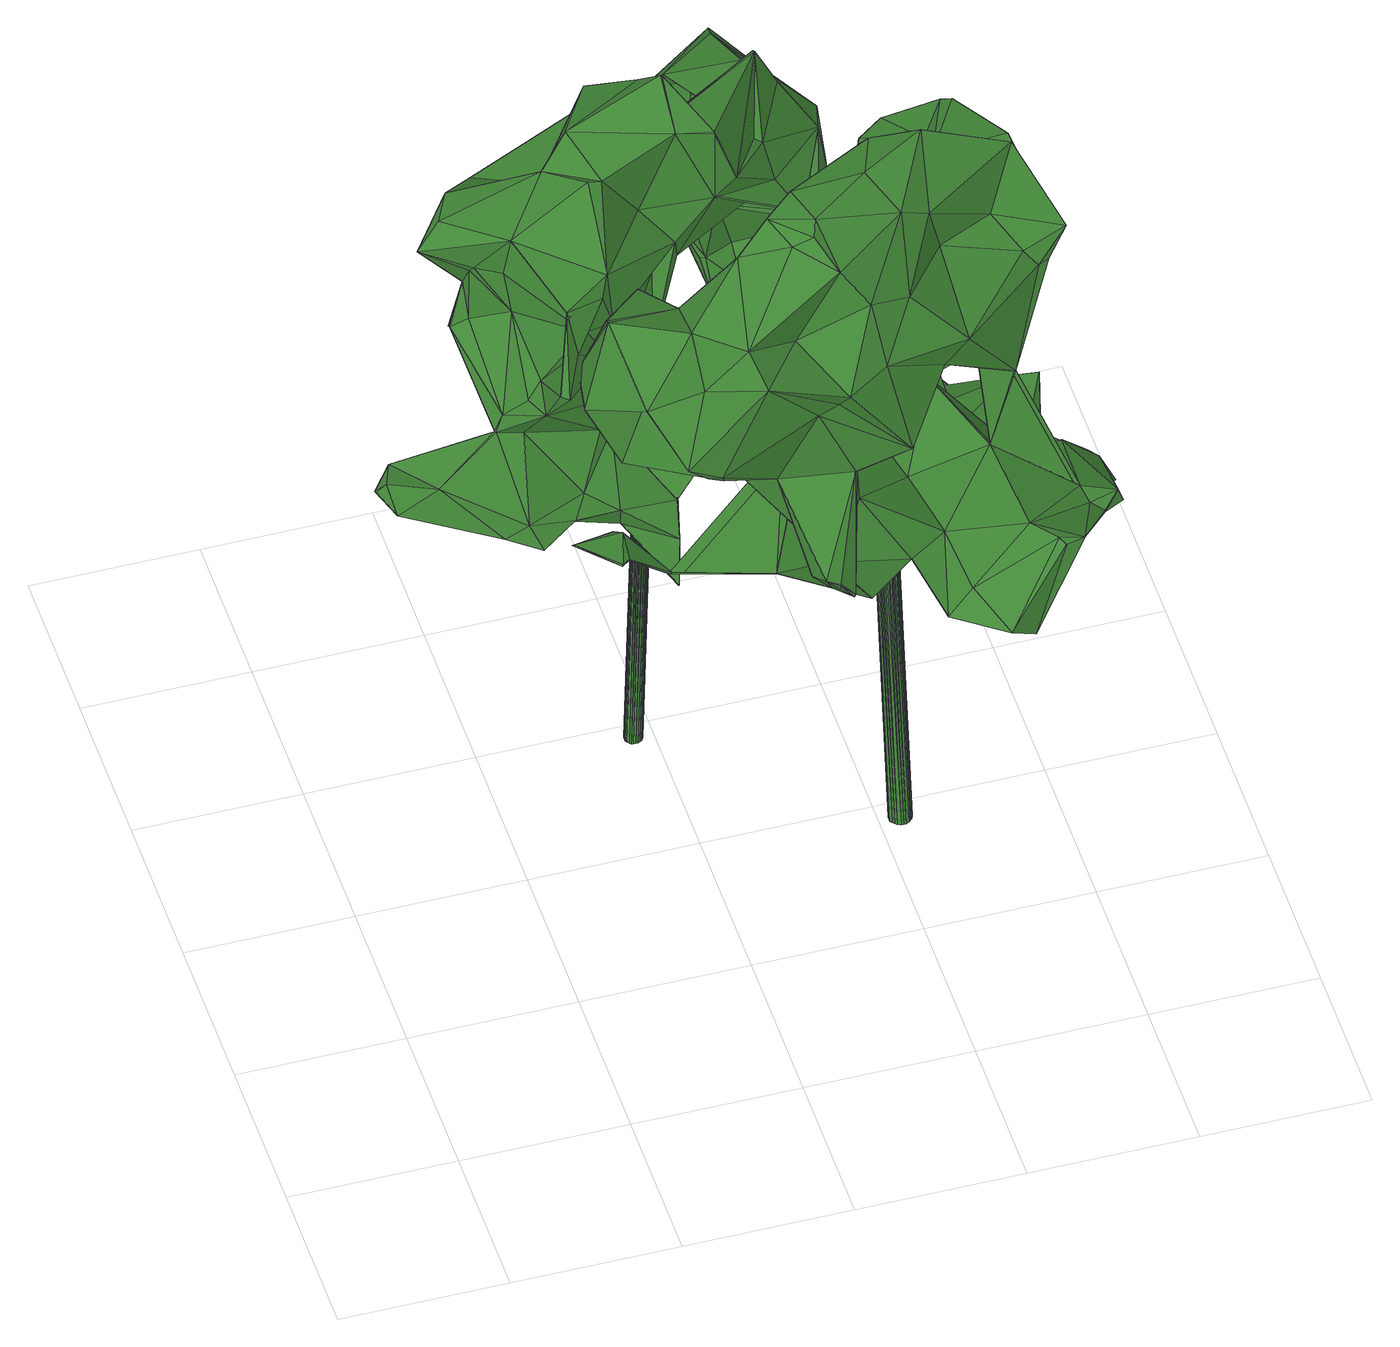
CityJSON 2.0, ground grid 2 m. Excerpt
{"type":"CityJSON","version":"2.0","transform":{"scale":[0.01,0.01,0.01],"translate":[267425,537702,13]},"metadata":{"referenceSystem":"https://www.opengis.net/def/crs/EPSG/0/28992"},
"CityObjects":{
"tree1":{"type":"SolitaryVegetationObject","attributes":{"gtid":355,"crown_width_m":4.8,"crown_median_z":19.92,"crown_r50_m":0.296,"crown_porosity":0.914,"trunk_H_m":6.58,"trunk_DBH_m":0.21,"trunk_radius_m":0.105,"trunk_base_height_m":13.34,"original_gtid":"396"},"geometry":[{"type":"Solid","lod":"3","boundaries":[[[[0,1,2]],[[3,4,5]],[[6,7,8]],[[0,9,1]],[[10,11,12]],[[13,14,15]],[[16,17,0]],[[18,19,20]],[[21,22,23]],[[24,25,26]],[[27,28,29]],[[24,26,30]],[[31,32,33]],[[34,35,36]],[[37,31,33]],[[26,0,17]],[[38,5,39]],[[40,41,42]],[[43,27,44]],[[1,45,46]],[[47,2,1]],[[38,48,49]],[[39,48,38]],[[50,51,52]],[[53,4,3]],[[54,42,55]],[[56,20,57]],[[3,58,59]],[[60,61,62]],[[60,62,63]],[[64,65,29]],[[66,25,67]],[[45,68,46]],[[32,31,69]],[[16,70,71]],[[54,55,66]],[[72,73,74]],[[72,74,75]],[[50,52,76]],[[77,78,79]],[[80,64,81]],[[8,82,6]],[[83,7,6]],[[84,85,86]],[[87,88,89]],[[90,91,78]],[[79,78,91]],[[92,33,93]],[[92,93,54]],[[74,94,95]],[[96,97,47]],[[98,99,100]],[[101,102,103]],[[104,105,106]],[[105,78,106]],[[85,107,101]],[[108,43,95]],[[26,17,30]],[[77,106,78]],[[42,54,109]],[[110,13,111]],[[106,112,104]],[[113,114,115]],[[116,117,13]],[[13,15,111]],[[118,119,120]],[[13,50,14]],[[118,120,95]],[[121,95,120]],[[122,123,124]],[[35,125,126]],[[80,127,64]],[[128,94,74]],[[90,94,128]],[[98,114,99]],[[122,98,123]],[[103,126,101]],[[25,66,129]],[[119,118,130]],[[131,132,133]],[[105,134,135]],[[136,137,138]],[[139,140,7]],[[97,141,47]],[[110,116,13]],[[126,89,36]],[[82,142,6]],[[49,143,38]],[[144,138,145]],[[146,145,138]],[[111,15,147]],[[52,51,148]],[[149,46,40]],[[142,84,122]],[[142,122,124]],[[150,151,145]],[[152,84,86]],[[84,153,122]],[[117,50,13]],[[12,154,10]],[[155,133,140]],[[34,130,118]],[[71,70,156]],[[42,109,149]],[[157,158,16]],[[159,160,161]],[[95,75,74]],[[146,121,120]],[[38,143,162]],[[46,163,40]],[[77,112,106]],[[78,135,90]],[[103,164,89]],[[91,90,112]],[[9,129,45]],[[72,165,73]],[[73,165,60]],[[31,166,69]],[[167,90,135]],[[117,168,51]],[[159,161,21]],[[169,170,67]],[[162,58,38]],[[171,172,173]],[[163,46,68]],[[84,142,82]],[[3,59,60]],[[3,60,53]],[[118,125,34]],[[174,175,176]],[[24,177,154]],[[84,82,85]],[[171,139,178]],[[127,85,65]],[[77,79,91]],[[77,91,112]],[[128,112,90]],[[128,104,112]],[[118,95,44]],[[133,132,101]],[[102,101,132]],[[36,89,10]],[[2,179,16]],[[89,126,103]],[[121,137,136]],[[9,26,25]],[[129,9,25]],[[122,153,98]],[[180,181,141]],[[67,182,66]],[[183,12,11]],[[183,11,89]],[[184,182,185]],[[0,26,9]],[[5,38,58]],[[5,58,3]],[[52,99,186]],[[52,148,99]],[[158,17,16]],[[165,72,187]],[[187,72,144]],[[41,55,42]],[[30,17,158]],[[188,174,189]],[[100,190,69]],[[99,190,100]],[[128,191,192]],[[23,22,193]],[[110,111,147]],[[34,36,150]],[[34,150,194]],[[21,161,22]],[[131,174,132]],[[44,125,118]],[[180,20,56]],[[194,130,34]],[[119,130,194]],[[141,59,195]],[[81,196,80]],[[53,145,4]],[[95,94,108]],[[89,11,10]],[[197,27,65]],[[197,65,85]],[[76,52,186]],[[198,199,18]],[[149,109,46]],[[172,155,173]],[[127,152,86]],[[47,141,2]],[[33,200,37]],[[192,191,201]],[[9,45,1]],[[95,136,75]],[[82,107,85]],[[202,203,204]],[[204,189,202]],[[47,1,46]],[[48,205,49]],[[188,175,174]],[[102,132,174]],[[40,42,149]],[[116,204,117]],[[173,155,139]],[[144,145,187]],[[55,163,129]],[[55,129,66]],[[18,20,180]],[[143,49,205]],[[176,102,174]],[[59,61,60]],[[153,114,98]],[[115,206,207]],[[57,20,19]],[[109,93,172]],[[208,19,175]],[[69,190,32]],[[138,137,146]],[[4,145,5]],[[209,208,175]],[[209,175,188]],[[210,2,97]],[[143,205,157]],[[194,150,146]],[[40,163,41]],[[21,23,159]],[[193,159,23]],[[211,101,107]],[[12,169,25]],[[43,44,95]],[[46,96,47]],[[8,133,101]],[[117,51,50]],[[90,167,94]],[[74,212,128]],[[101,197,85]],[[126,197,101]],[[59,181,61]],[[126,27,197]],[[108,94,167]],[[213,214,48]],[[195,59,58]],[[195,58,162]],[[134,215,216]],[[201,217,218]],[[16,219,70]],[[179,219,16]],[[89,88,170]],[[189,204,116]],[[19,199,164]],[[100,69,166]],[[100,166,98]],[[150,145,146]],[[61,56,57]],[[36,35,126]],[[71,195,157]],[[16,71,157]],[[157,195,143]],[[143,195,162]],[[2,16,0]],[[220,221,134]],[[105,220,134]],[[134,221,215]],[[64,29,196]],[[81,64,196]],[[222,221,220]],[[53,60,165]],[[104,220,105]],[[222,220,104]],[[145,53,187]],[[223,167,135]],[[105,135,78]],[[34,125,35]],[[223,135,134]],[[224,223,225]],[[167,224,28]],[[193,226,159]],[[160,226,227]],[[208,191,63]],[[66,92,54]],[[208,201,191]],[[208,209,201]],[[99,114,186]],[[131,133,228]],[[131,228,229]],[[50,76,14]],[[101,211,8]],[[82,8,211]],[[48,214,205]],[[113,147,230]],[[231,147,113]],[[22,161,193]],[[230,186,114]],[[114,113,230]],[[186,230,76]],[[43,28,27]],[[30,157,214]],[[30,214,177]],[[161,160,232]],[[159,226,160]],[[232,226,193]],[[230,147,14]],[[61,181,180]],[[180,56,61]],[[165,187,53]],[[2,210,179]],[[175,164,176]],[[175,19,164]],[[66,182,92]],[[233,155,172]],[[33,233,172]],[[92,182,184]],[[169,183,170]],[[46,109,96]],[[55,41,163]],[[193,161,232]],[[229,228,233]],[[133,233,228]],[[210,97,96]],[[196,29,225]],[[24,154,25]],[[12,25,154]],[[117,203,131]],[[204,203,117]],[[177,10,154]],[[48,10,213]],[[213,10,177]],[[57,19,61]],[[234,150,36]],[[234,36,10]],[[234,39,150]],[[234,48,39]],[[234,10,48]],[[33,184,200]],[[92,184,33]],[[223,134,216]],[[207,127,235]],[[236,87,237]],[[236,237,97]],[[97,237,141]],[[232,238,227]],[[160,238,232]],[[15,14,147]],[[227,238,160]],[[232,227,226]],[[76,230,14]],[[209,188,239]],[[213,177,214]],[[240,241,242]],[[103,102,164]],[[155,233,133]],[[150,39,151]],[[195,71,236]],[[59,141,181]],[[63,62,208]],[[164,102,176]],[[214,157,205]],[[152,127,207]],[[109,54,93]],[[146,137,121]],[[95,121,136]],[[75,136,72]],[[140,133,7]],[[133,8,7]],[[139,155,140]],[[131,203,174]],[[169,12,183]],[[96,243,87]],[[189,174,202]],[[203,202,174]],[[33,32,244]],[[190,244,32]],[[190,99,244]],[[148,244,99]],[[67,25,169]],[[245,166,31]],[[110,239,116]],[[147,239,110]],[[209,239,147]],[[245,123,166]],[[123,98,166]],[[51,244,148]],[[229,244,51]],[[33,244,229]],[[209,217,201]],[[147,217,209]],[[30,158,157]],[[147,231,217]],[[88,87,170]],[[242,217,231]],[[33,229,233]],[[152,207,206]],[[152,206,84]],[[153,84,206]],[[215,240,235]],[[215,235,196]],[[129,68,45]],[[24,246,177]],[[30,177,246]],[[30,246,24]],[[200,142,247]],[[199,19,18]],[[200,247,37]],[[139,243,178]],[[245,124,123]],[[116,239,189]],[[188,189,239]],[[37,124,245]],[[37,245,31]],[[19,62,61]],[[27,29,65]],[[242,235,240]],[[231,235,242]],[[127,86,85]],[[109,248,96]],[[139,171,173]],[[126,125,27]],[[44,27,125]],[[192,201,218]],[[218,242,192]],[[242,218,217]],[[87,179,210]],[[210,96,87]],[[63,191,212]],[[87,164,199]],[[164,87,89]],[[89,170,183]],[[87,7,170]],[[184,185,200]],[[200,185,142]],[[131,168,117]],[[6,185,182]],[[178,96,171]],[[171,96,172]],[[128,212,191]],[[73,212,74]],[[96,248,172]],[[63,212,60]],[[73,60,212]],[[124,37,247]],[[87,199,237]],[[124,247,142]],[[163,68,129]],[[70,219,156]],[[179,236,71]],[[141,195,236]],[[141,236,2]],[[97,2,236]],[[87,236,179]],[[29,28,224]],[[242,241,192]],[[198,237,199]],[[198,18,237]],[[180,237,18]],[[237,180,141]],[[223,224,167]],[[104,128,241]],[[104,241,222]],[[221,222,241]],[[215,241,240]],[[221,241,215]],[[128,192,241]],[[235,231,249]],[[7,87,243]],[[7,243,139]],[[72,136,138]],[[72,138,144]],[[156,219,179]],[[156,179,71]],[[196,250,80]],[[80,250,127]],[[196,235,250]],[[235,127,250]],[[153,206,114]],[[115,114,206]],[[82,211,107]],[[108,28,43]],[[29,224,225]],[[167,28,108]],[[216,196,225]],[[216,225,223]],[[196,216,215]],[[5,145,151]],[[5,151,39]],[[178,243,96]],[[19,208,62]],[[142,185,6]],[[7,83,170]],[[83,182,170]],[[67,170,182]],[[83,6,182]],[[172,248,109]],[[207,249,115]],[[120,119,146]],[[194,146,119]],[[127,65,64]],[[115,249,113]],[[235,249,207]],[[113,249,231]],[[229,168,131]],[[172,93,33]],[[229,51,168]],[[251,252,253]],[[251,253,254]],[[254,253,255]],[[254,255,256]],[[253,252,257]],[[253,257,255]],[[255,257,258]],[[255,258,256]],[[257,252,259]],[[257,259,258]],[[258,259,260]],[[258,260,256]],[[259,252,261]],[[259,261,260]],[[260,261,262]],[[260,262,256]],[[261,252,263]],[[261,263,262]],[[262,263,264]],[[262,264,256]],[[263,252,265]],[[263,265,264]],[[264,265,266]],[[264,266,256]],[[265,252,267]],[[265,267,266]],[[266,267,268]],[[266,268,256]],[[267,252,269]],[[267,269,268]],[[268,269,270]],[[268,270,256]],[[269,252,271]],[[269,271,270]],[[270,271,272]],[[270,272,256]],[[271,252,273]],[[271,273,272]],[[272,273,274]],[[272,274,256]],[[273,252,275]],[[273,275,274]],[[274,275,276]],[[274,276,256]],[[275,252,277]],[[275,277,276]],[[276,277,278]],[[276,278,256]],[[277,252,279]],[[277,279,278]],[[278,279,280]],[[278,280,256]],[[279,252,281]],[[279,281,280]],[[280,281,282]],[[280,282,256]],[[281,252,283]],[[281,283,282]],[[282,283,284]],[[282,284,256]],[[283,252,285]],[[283,285,284]],[[284,285,286]],[[284,286,256]],[[285,252,287]],[[285,287,286]],[[286,287,288]],[[286,288,256]],[[287,252,289]],[[287,289,288]],[[288,289,290]],[[288,290,256]],[[289,252,291]],[[289,291,290]],[[290,291,292]],[[290,292,256]],[[291,252,293]],[[291,293,292]],[[292,293,294]],[[292,294,256]],[[293,252,295]],[[293,295,294]],[[294,295,296]],[[294,296,256]],[[295,252,297]],[[295,297,296]],[[296,297,298]],[[296,298,256]],[[297,252,299]],[[297,299,298]],[[298,299,300]],[[298,300,256]],[[299,252,251]],[[299,251,300]],[[300,251,254]],[[300,254,256]]]]}]},
"tree2":{"type":"SolitaryVegetationObject","attributes":{"gtid":356,"crown_width_m":5.93,"crown_median_z":19.81,"crown_r50_m":0.301,"crown_porosity":0.909,"trunk_H_m":6.51,"trunk_DBH_m":0.263,"trunk_radius_m":0.132,"trunk_base_height_m":13.3,"original_gtid":"397"},"geometry":[{"type":"Solid","lod":"3","boundaries":[[[[301,302,303]],[[304,305,306]],[[307,308,309]],[[310,311,312]],[[313,311,310]],[[307,314,315]],[[316,317,318]],[[319,320,321]],[[322,323,324]],[[325,326,327]],[[328,329,330]],[[331,332,333]],[[334,332,331]],[[335,336,312]],[[337,338,339]],[[340,341,342]],[[343,344,325]],[[345,346,347]],[[348,349,350]],[[348,350,345]],[[312,351,335]],[[352,353,354]],[[355,356,357]],[[349,358,359]],[[360,361,362]],[[363,364,365]],[[329,366,347]],[[367,368,369]],[[370,371,372]],[[373,315,374]],[[373,374,338]],[[375,376,377]],[[324,378,322]],[[357,379,355]],[[332,380,381]],[[382,383,384]],[[385,386,387]],[[349,388,389]],[[390,353,391]],[[332,381,333]],[[392,393,394]],[[395,396,397]],[[346,329,347]],[[398,399,388]],[[398,388,349]],[[400,401,402]],[[364,403,365]],[[404,405,406]],[[349,319,321]],[[407,408,395]],[[361,409,410]],[[392,411,393]],[[349,321,398]],[[334,348,345]],[[412,409,413]],[[331,414,327]],[[412,413,415]],[[416,417,418]],[[419,368,394]],[[368,392,394]],[[339,420,421]],[[422,406,423]],[[424,425,426]],[[328,330,427]],[[411,428,403]],[[363,429,364]],[[424,378,425]],[[354,353,430]],[[390,430,353]],[[359,350,349]],[[340,342,431]],[[330,346,427]],[[381,432,433]],[[353,383,391]],[[415,434,412]],[[399,389,388]],[[431,342,435]],[[426,435,342]],[[389,399,436]],[[389,436,437]],[[386,381,438]],[[439,440,441]],[[327,326,331]],[[442,331,326]],[[312,443,444]],[[445,446,315]],[[447,446,445]],[[448,449,450]],[[417,451,452]],[[339,338,453]],[[391,383,454]],[[455,404,438]],[[413,456,457]],[[301,458,459]],[[319,460,320]],[[381,433,333]],[[415,413,461]],[[425,435,426]],[[304,306,462]],[[313,437,311]],[[463,464,465]],[[466,307,309]],[[466,309,367]],[[449,467,468]],[[345,469,346]],[[390,470,430]],[[375,316,318]],[[373,471,445]],[[375,317,472]],[[375,318,317]],[[473,474,323]],[[475,323,474]],[[385,439,406]],[[365,428,445]],[[322,458,476]],[[355,450,356]],[[434,356,450]],[[362,310,336]],[[366,467,328]],[[366,329,467]],[[369,477,367]],[[349,348,319]],[[334,319,348]],[[360,478,479]],[[480,314,387]],[[335,481,482]],[[354,430,470]],[[354,470,420]],[[441,387,439]],[[393,411,403]],[[339,483,420]],[[439,484,440]],[[316,485,484]],[[385,387,484]],[[365,445,363]],[[484,479,316]],[[407,423,408]],[[421,486,487]],[[368,488,392]],[[429,489,490]],[[429,433,489]],[[361,410,362]],[[491,361,360]],[[431,382,492]],[[329,346,330]],[[455,326,493]],[[344,326,325]],[[414,331,494]],[[339,421,337]],[[485,495,440]],[[480,387,441]],[[335,482,316]],[[362,335,316]],[[413,477,372]],[[362,336,335]],[[413,372,461]],[[410,496,362]],[[310,362,496]],[[322,473,323]],[[497,359,358]],[[498,328,379]],[[498,379,357]],[[467,449,448]],[[419,394,393]],[[461,372,415]],[[429,363,471]],[[402,491,468]],[[377,499,495]],[[327,486,325]],[[417,397,396]],[[352,383,353]],[[336,310,312]],[[441,499,492]],[[440,499,441]],[[500,501,491]],[[341,340,459]],[[502,486,420]],[[485,316,375]],[[485,375,495]],[[375,377,495]],[[492,377,340]],[[491,409,361]],[[414,503,504]],[[414,504,327]],[[467,448,355]],[[422,311,460]],[[473,476,301]],[[426,341,424]],[[342,341,426]],[[356,505,400]],[[395,397,417]],[[416,395,417]],[[396,408,451]],[[399,320,436]],[[506,487,504]],[[506,421,487]],[[305,507,306]],[[408,452,451]],[[443,311,422]],[[304,464,305]],[[346,469,497]],[[506,504,503]],[[506,503,337]],[[496,410,449]],[[327,504,487]],[[431,454,382]],[[383,382,454]],[[338,374,453]],[[413,457,477]],[[475,344,343]],[[302,376,508]],[[431,435,454]],[[497,358,509]],[[480,441,492]],[[473,322,476]],[[349,509,358]],[[510,372,477]],[[510,477,419]],[[511,512,513]],[[511,513,491]],[[335,351,481]],[[385,484,439]],[[514,364,490]],[[411,445,428]],[[453,352,483]],[[453,483,339]],[[425,454,435]],[[492,340,431]],[[449,410,515]],[[449,515,450]],[[316,479,478]],[[516,443,422]],[[315,446,517]],[[396,451,417]],[[320,460,436]],[[424,341,459]],[[491,402,409]],[[367,477,457]],[[454,425,518]],[[454,518,391]],[[519,315,314]],[[503,471,337]],[[373,337,471]],[[359,345,350]],[[359,469,345]],[[320,399,321]],[[398,321,399]],[[510,457,520]],[[510,367,457]],[[367,309,368]],[[365,403,428]],[[308,488,309]],[[368,309,488]],[[484,485,440]],[[510,370,372]],[[333,433,429]],[[509,389,437]],[[503,414,494]],[[512,511,521]],[[360,511,491]],[[369,419,477]],[[343,325,502]],[[434,450,515]],[[478,362,316]],[[502,522,343]],[[378,424,458]],[[378,458,322]],[[419,369,368]],[[302,459,376]],[[302,301,459]],[[327,487,486]],[[421,420,486]],[[301,303,473]],[[337,421,506]],[[303,452,474]],[[405,493,423]],[[328,498,329]],[[523,522,470]],[[307,387,314]],[[453,374,352]],[[524,496,525]],[[449,525,496]],[[377,376,459]],[[526,527,500]],[[526,332,527]],[[502,325,486]],[[323,475,343]],[[422,423,407]],[[524,525,313]],[[324,518,378]],[[425,378,518]],[[501,449,468]],[[510,520,370]],[[423,452,408]],[[484,521,479]],[[366,525,449]],[[380,334,331]],[[319,334,380]],[[347,334,345]],[[380,331,442]],[[380,442,381]],[[494,333,471]],[[416,407,395]],[[516,422,407]],[[407,416,516]],[[416,418,516]],[[429,471,333]],[[510,466,367]],[[528,393,514]],[[493,344,423]],[[423,344,452]],[[315,519,374]],[[383,374,519]],[[344,475,474]],[[443,312,311]],[[420,483,354]],[[337,373,338]],[[493,405,404]],[[478,360,362]],[[493,326,344]],[[452,344,474]],[[529,481,351]],[[400,505,401]],[[417,303,418]],[[303,417,452]],[[380,460,319]],[[351,312,444]],[[530,463,465]],[[517,446,447]],[[347,527,334]],[[333,494,331]],[[419,528,510]],[[393,528,419]],[[470,522,502]],[[429,490,364]],[[383,480,384]],[[480,383,519]],[[305,464,463]],[[474,473,303]],[[436,311,437]],[[303,516,418]],[[489,433,531]],[[445,315,373]],[[411,488,445]],[[532,466,531]],[[503,494,471]],[[303,302,516]],[[516,302,472]],[[440,495,499]],[[511,479,521]],[[352,354,483]],[[433,432,512]],[[334,527,332]],[[460,533,422]],[[460,380,533]],[[511,360,479]],[[347,501,527]],[[500,527,501]],[[366,328,427]],[[381,526,432]],[[526,500,432]],[[313,525,427]],[[377,459,340]],[[423,406,405]],[[484,387,521]],[[521,532,512]],[[387,532,521]],[[491,501,468]],[[427,525,366]],[[385,526,386]],[[381,386,526]],[[332,526,380]],[[427,497,313]],[[533,380,526]],[[533,526,385]],[[396,395,408]],[[445,471,363]],[[520,457,456]],[[370,520,456]],[[352,374,383]],[[401,371,402]],[[356,400,357]],[[470,502,420]],[[402,468,400]],[[498,357,400]],[[498,400,468]],[[404,455,493]],[[391,523,390]],[[518,324,523]],[[518,523,391]],[[472,508,376]],[[390,523,470]],[[323,523,324]],[[476,458,301]],[[346,497,427]],[[385,406,422]],[[533,385,422]],[[364,514,403]],[[393,403,514]],[[459,458,424]],[[460,311,436]],[[534,438,404]],[[386,438,534]],[[456,409,370]],[[413,409,456]],[[376,375,472]],[[529,463,530]],[[305,463,482]],[[482,463,529]],[[462,530,465]],[[306,507,462]],[[409,412,515]],[[409,515,410]],[[307,532,387]],[[466,532,307]],[[532,433,512]],[[517,447,308]],[[532,531,433]],[[412,535,515]],[[434,515,535]],[[434,535,412]],[[315,517,307]],[[462,507,530]],[[377,492,499]],[[450,355,448]],[[501,366,449]],[[501,347,366]],[[392,488,411]],[[480,519,314]],[[498,467,329]],[[468,467,498]],[[379,328,467]],[[379,467,355]],[[302,508,472]],[[512,432,513]],[[401,505,415]],[[401,415,372]],[[343,522,323]],[[523,323,522]],[[528,531,510]],[[308,307,517]],[[534,404,439]],[[406,439,404]],[[534,439,387]],[[534,387,386]],[[497,469,359]],[[351,444,472]],[[443,516,444]],[[472,444,516]],[[529,351,482]],[[317,316,351]],[[482,351,316]],[[472,317,351]],[[462,465,464]],[[462,464,304]],[[442,438,381]],[[455,438,326]],[[442,326,438]],[[492,384,480]],[[382,384,492]],[[437,313,509]],[[415,505,434]],[[356,434,505]],[[524,313,310]],[[524,310,496]],[[308,447,488]],[[445,488,447]],[[466,510,531]],[[514,531,528]],[[514,490,531]],[[490,489,531]],[[349,389,509]],[[409,371,370]],[[313,497,509]],[[409,402,371]],[[401,372,371]],[[482,481,507]],[[482,507,305]],[[529,507,481]],[[529,530,507]],[[513,432,536]],[[500,536,432]],[[513,536,491]],[[500,491,536]],[[537,538,539]],[[537,539,540]],[[540,539,541]],[[540,541,542]],[[539,538,543]],[[539,543,541]],[[541,543,544]],[[541,544,542]],[[543,538,545]],[[543,545,544]],[[544,545,546]],[[544,546,542]],[[545,538,547]],[[545,547,546]],[[546,547,548]],[[546,548,542]],[[547,538,549]],[[547,549,548]],[[548,549,550]],[[548,550,542]],[[549,538,551]],[[549,551,550]],[[550,551,552]],[[550,552,542]],[[551,538,553]],[[551,553,552]],[[552,553,554]],[[552,554,542]],[[553,538,555]],[[553,555,554]],[[554,555,556]],[[554,556,542]],[[555,538,557]],[[555,557,556]],[[556,557,558]],[[556,558,542]],[[557,538,559]],[[557,559,558]],[[558,559,560]],[[558,560,542]],[[559,538,561]],[[559,561,560]],[[560,561,562]],[[560,562,542]],[[561,538,563]],[[561,563,562]],[[562,563,564]],[[562,564,542]],[[563,538,565]],[[563,565,564]],[[564,565,566]],[[564,566,542]],[[565,538,567]],[[565,567,566]],[[566,567,568]],[[566,568,542]],[[567,538,569]],[[567,569,568]],[[568,569,570]],[[568,570,542]],[[569,538,571]],[[569,571,570]],[[570,571,572]],[[570,572,542]],[[571,538,573]],[[571,573,572]],[[572,573,574]],[[572,574,542]],[[573,538,575]],[[573,575,574]],[[574,575,576]],[[574,576,542]],[[575,538,577]],[[575,577,576]],[[576,577,578]],[[576,578,542]],[[577,538,579]],[[577,579,578]],[[578,579,580]],[[578,580,542]],[[579,538,581]],[[579,581,580]],[[580,581,582]],[[580,582,542]],[[581,538,583]],[[581,583,582]],[[582,583,584]],[[582,584,542]],[[583,538,585]],[[583,585,584]],[[584,585,586]],[[584,586,542]],[[585,538,537]],[[585,537,586]],[[586,537,540]],[[586,540,542]]]]}]}
},
"vertices":[
[519,756,928],[527,793,899],[460,743,893],[165,603,926],[146,564,924],[258,540,994],[517,630,657],[479,641,697],[483,622,652],[576,714,886],[453,519,917],[533,563,878],[560,535,848],[351,767,555],[365,731,545],[311,751,546],[526,660,977],[528,661,977],[364,621,827],[266,547,787],[339,537,879],[328,557,433],[330,557,434],[328,558,435],[529,588,915],[612,650,856],[565,652,939],[308,436,673],[270,415,604],[308,402,578],[534,636,1011],[672,673,472],[671,674,472],[595,689,576],[310,435,841],[382,526,813],[407,519,859],[635,627,570],[293,565,1022],[315,496,1004],[634,809,739],[636,810,739],[617,780,726],[294,430,682],[301,434,725],[570,772,856],[568,773,854],[451,766,862],[408,522,1027],[405,571,1073],[378,759,552],[455,716,494],[453,717,492],[117,550,898],[600,759,720],[618,778,726],[234,621,863],[292,504,871],[261,567,947],[206,643,900],[174,566,820],[229,613,834],[179,556,769],[155,557,764],[371,382,534],[378,415,562],[625,663,781],[604,617,741],[576,716,785],[626,660,440],[440,571,955],[383,611,929],[219,527,797],[177,552,774],[185,446,722],[209,428,755],[430,710,503],[32,431,660],[54,415,630],[33,429,660],[367,372,472],[367,371,473],[510,525,594],[512,653,700],[528,499,564],[429,455,586],[433,473,577],[451,628,804],[453,626,806],[414,536,820],[101,411,662],[46,431,667],[574,721,705],[573,723,704],[177,445,697],[219,392,762],[518,725,813],[452,764,861],[523,582,435],[513,703,446],[624,660,441],[411,534,628],[362,556,664],[384,522,734],[82,484,641],[129,448,574],[52,459,645],[438,490,581],[208,441,692],[598,761,722],[310,759,548],[311,758,547],[59,467,660],[385,652,536],[443,662,486],[428,611,525],[319,717,678],[406,738,589],[299,424,804],[254,384,856],[232,341,832],[224,351,830],[598,521,469],[620,533,474],[621,532,476],[322,462,738],[376,502,718],[393,467,549],[176,447,697],[626,702,835],[272,412,860],[406,667,572],[402,590,579],[482,623,650],[184,436,575],[169,383,591],[226,436,773],[252,386,856],[270,414,859],[467,703,690],[474,649,690],[357,678,864],[568,575,586],[387,596,1048],[212,535,851],[219,528,907],[247,405,904],[285,707,534],[513,704,447],[616,780,727],[307,448,905],[305,517,985],[438,491,579],[512,566,456],[535,562,880],[468,703,688],[408,563,864],[421,578,998],[532,637,1012],[317,584,413],[299,656,392],[319,584,414],[338,644,1005],[635,808,740],[382,524,734],[176,546,856],[636,622,470],[195,377,610],[406,708,557],[564,649,827],[488,627,790],[455,753,724],[556,716,695],[455,755,723],[322,648,663],[308,555,672],[333,562,669],[479,522,938],[526,661,759],[506,675,886],[341,629,869],[233,622,862],[603,619,740],[487,628,792],[586,651,585],[518,631,656],[443,676,490],[180,541,863],[268,666,664],[303,686,672],[625,661,441],[214,546,707],[220,526,691],[312,603,423],[296,430,889],[351,642,984],[312,414,545],[329,478,601],[365,622,829],[382,612,818],[614,616,589],[226,598,587],[331,674,673],[332,674,672],[335,696,682],[407,571,1072],[483,578,514],[438,578,546],[215,547,707],[239,646,639],[491,738,874],[471,529,590],[156,555,764],[453,519,1017],[453,521,1018],[279,464,570],[232,427,580],[278,620,590],[228,596,587],[519,594,919],[136,465,578],[168,483,581],[168,484,583],[209,366,578],[252,388,592],[251,389,590],[307,624,418],[298,656,393],[479,600,560],[501,652,503],[377,688,533],[349,602,569],[309,625,418],[517,632,655],[367,530,911],[358,494,565],[359,676,864],[358,677,863],[300,657,394],[293,688,661],[286,473,580],[193,467,602],[294,527,637],[486,629,790],[546,672,473],[635,621,472],[520,592,920],[614,614,587],[572,723,706],[378,595,560],[338,416,549],[385,575,34],[375,575,34],[385,578,34],[404,583,691],[404,586,691],[394,583,692],[384,580,34],[403,589,691],[382,583,34],[401,591,691],[380,584,34],[399,592,691],[378,585,34],[396,593,691],[375,585,34],[394,594,692],[372,585,34],[391,593,692],[370,584,34],[388,592,692],[367,582,34],[386,590,692],[366,580,34],[385,588,692],[365,578,34],[384,586,692],[365,575,34],[383,583,692],[365,572,34],[384,580,692],[366,570,34],[385,578,692],[368,568,34],[386,576,692],[370,566,34],[389,574,692],[372,565,34],[391,573,692],[375,565,34],[394,573,692],[378,565,34],[397,573,692],[380,566,34],[399,574,692],[383,568,34],[401,576,692],[384,570,34],[403,578,691],[385,572,34],[404,581,691],
[379,238,762],[404,258,745],[442,241,744],[233,337,607],[287,359,592],[261,346,590],[573,479,801],[649,561,811],[644,584,777],[577,326,480],[604,260,553],[564,280,483],[716,306,519],[548,391,880],[614,457,913],[512,450,582],[503,319,560],[515,353,611],[718,183,651],[642,149,603],[742,151,652],[325,194,835],[418,194,935],[350,215,933],[560,209,918],[639,249,860],[668,250,891],[855,381,491],[843,385,537],[871,363,501],[735,295,779],[711,310,657],[780,392,772],[798,256,617],[469,331,500],[553,325,482],[764,409,1021],[627,437,1043],[656,399,1081],[280,392,781],[254,356,811],[262,400,812],[508,176,916],[583,187,804],[839,246,608],[851,360,548],[810,368,578],[803,234,610],[772,149,646],[817,223,604],[468,330,502],[494,364,1064],[459,338,1056],[507,311,1067],[828,513,436],[792,584,449],[844,569,481],[788,216,596],[817,222,602],[545,485,550],[585,500,486],[535,400,494],[814,500,861],[808,524,816],[800,543,895],[783,381,530],[642,630,745],[672,693,779],[668,661,754],[640,611,596],[688,646,546],[737,662,578],[726,419,975],[599,415,993],[437,393,641],[378,349,725],[378,352,726],[295,253,881],[829,513,438],[709,308,657],[702,338,779],[370,362,911],[479,398,970],[480,328,907],[571,408,681],[655,404,781],[574,477,799],[703,109,552],[700,123,544],[476,297,1046],[424,333,1010],[699,699,798],[743,681,787],[701,701,780],[493,110,670],[477,107,694],[478,115,681],[748,142,648],[670,92,579],[812,574,480],[729,589,471],[708,540,490],[747,621,887],[569,293,805],[552,242,791],[534,316,777],[482,155,645],[494,111,672],[647,571,523],[609,492,472],[745,622,889],[680,622,475],[644,637,565],[776,344,886],[691,668,486],[480,155,644],[468,138,674],[461,168,655],[713,685,756],[610,321,1039],[646,334,1014],[546,270,656],[529,221,750],[245,328,826],[280,355,927],[255,387,829],[778,337,486],[754,605,903],[770,434,777],[500,291,1060],[340,441,880],[682,432,678],[719,455,724],[756,590,452],[287,386,898],[612,144,571],[708,201,527],[653,312,845],[514,348,792],[493,372,704],[494,365,799],[733,295,778],[515,275,559],[512,276,559],[708,526,907],[648,490,857],[660,517,845],[778,498,446],[717,455,474],[760,506,446],[477,109,695],[527,220,752],[602,422,1061],[364,363,918],[629,271,856],[638,612,596],[637,608,626],[312,315,833],[286,321,737],[634,233,614],[650,754,583],[285,315,580],[295,349,598],[235,336,608],[286,316,582],[645,582,775],[794,494,459],[718,492,493],[845,246,590],[521,260,1029],[777,399,907],[472,296,630],[366,196,811],[483,217,855],[502,201,883],[352,205,805],[680,632,667],[528,471,564],[540,459,578],[521,379,877],[351,349,516],[351,351,518],[579,360,1073],[569,410,681],[478,394,652],[604,269,957],[664,352,941],[722,609,846],[748,512,793],[764,522,799],[671,471,519],[406,386,821],[582,204,804],[790,351,885],[454,389,662],[652,417,493],[816,247,593],[812,506,462],[415,353,731],[700,366,594],[738,369,553],[553,247,981],[814,363,919],[760,349,908],[756,591,454],[731,380,945],[295,324,578],[434,305,734],[740,216,591],[682,630,666],[595,425,609],[646,441,672],[630,406,624],[724,608,844],[710,519,459],[481,245,634],[630,498,831],[361,301,939],[570,409,935],[639,607,625],[618,443,668],[474,277,918],[409,242,953],[661,380,508],[740,356,492],[670,415,671],[756,343,595],[687,640,743],[352,349,519],[296,324,579],[672,574,780],[655,466,769],[620,330,610],[573,397,870],[728,589,469],[663,378,598],[638,375,30],[625,375,30],[638,378,30],[615,379,682],[615,382,682],[602,379,681],[636,382,30],[614,385,681],[634,384,30],[611,388,681],[632,386,30],[609,390,681],[628,388,30],[606,391,681],[625,388,30],[602,392,681],[622,388,30],[599,391,681],[618,386,30],[596,390,681],[616,384,30],[593,388,681],[614,382,29],[591,385,681],[612,379,29],[589,382,681],[612,375,29],[589,379,681],[612,372,29],[589,375,681],[614,369,30],[591,372,681],[616,366,30],[593,369,681],[618,364,30],[596,367,681],[622,362,30],[599,366,681],[625,362,30],[602,365,681],[628,362,30],[605,366,681],[632,364,30],[609,367,681],[634,366,30],[611,369,681],[636,368,30],[613,372,682],[638,372,30],[615,375,682]
]}
